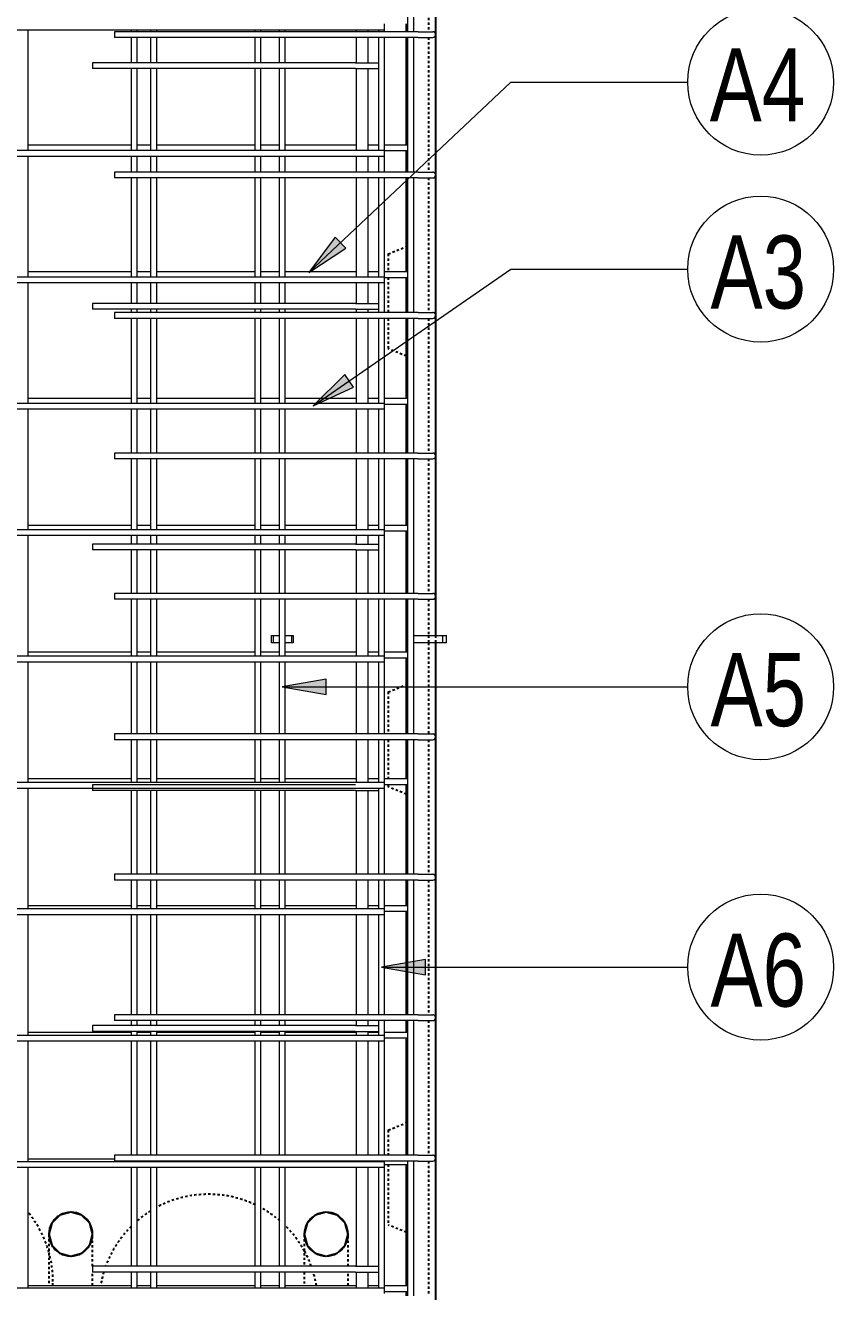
# Model space of a CAD drawing. Header units: millimetres. Extents: x -1228 to 17985, y -2296 to 18684.
# Drawn here: x 2027 to 3134, y -324 to 1411 of the extents above; entities that cross this region are included whole.
import ezdxf

# ---------------------------------------------------------------- set-up
doc = ezdxf.new("R2010")
doc.units = ezdxf.units.MM
doc.linetypes.add('Dash', pattern=[6.36, 3.18, -3.18])
for name, color, linetype, lineweight in [('A-GENM', 13, 'Continuous', 18), ('A-WALL', 113, 'Continuous', 25), ('A-WALL-HDLN', 110, 'Dash', 25), ('S-RBAR', 171, 'Continuous', 18), ('S-RBAR-IDEN', 171, 'Continuous', 9)]:
    doc.layers.add(name, color=color, linetype=linetype, lineweight=lineweight)
doc.styles.add('Nirmala UI Semilight', font='NirmalaS.ttf', dxfattribs={"width": 0.8, "height": 100})

# ---------------------------------------------------------------- blocks, each defined once
blk = doc.blocks.new('RR spread anchor face based - RR-SA-2_5-150-V1-Elevation Front Copy 1')
at = {"layer": 'A-GENM'}
for p, q in [((2363.8, 3050), (2366.3, 3050)), ((2363.8, 3040), (2363.8, 3050)), ((2366.3, 3040), (2363.8, 3040)), ((2366.3, 3050), (2374.7, 3050)), ((2366.3, 3050), (2366.3, 3040)), ((2374.7, 3040), (2366.3, 3040)), ((2382.7, 3050), (2391.3, 3050)), ((2391.3, 3040), (2382.7, 3040)), ((2391.3, 3050), (2393.8, 3050)), ((2391.3, 3050), (2391.3, 3040)), ((2393.8, 3040), (2391.3, 3040)), ((2393.8, 3050), (2393.8, 3040))]:
    blk.add_line(p, q, dxfattribs=at)
blk = doc.blocks.new('RR spread anchor face based - RR-SA-3_0-200-1726827-Elevation Front Copy 1')
at = {"layer": 'A-GENM'}
for p, q in [((2548.8, 3050), (2550.8, 3050)), ((2550.8, 3040), (2548.8, 3040)), ((2558.8, 3050), (2598.8, 3050)), ((2598.8, 3040), (2558.8, 3040)), ((2598.8, 3050), (2603.8, 3050)), ((2598.8, 3040), (2598.8, 3050)), ((2603.8, 3040), (2598.8, 3040)), ((2603.8, 3040), (2603.8, 3050))]:
    blk.add_line(p, q, dxfattribs=at)
blk = doc.blocks.new('M_Rebar Tag_rfa Dimension - ARROW-793927-Elevation Front Copy 1')
at = {"layer": 'S-RBAR-IDEN'}
blk.add_circle((342.6, -931.6), 100, dxfattribs=at)

msp = doc.modelspace()

# ---------------------------------------------------------------- hatches: boundary and pattern name
at = {"layer": 'S-RBAR-IDEN'}
for points in [[(2414.9, 1071.8), (2465.8, 1105.2), (2451.3, 1120.6)], [(2421, 889.5), (2476.4, 914.9), (2464.3, 932.3)], [(2378.7, 504.7), (2438.7, 494.1), (2438.7, 515.2)], [(2514.8, 120.7), (2574.8, 110.1), (2574.8, 131.2)]]:
    msp.add_hatch(color=256, dxfattribs=at).paths.add_polyline_path(points)

# ---------------------------------------------------------------- linework, layer by layer
at = {"layer": 'A-WALL'}
for p, q in [((2588.8, 1590), (2588.8, 574.9)), ((2548.8, 1401.8), (2548.8, 1412.5)), ((2548.8, 1246.9), (2548.8, 1393.8)), ((2548.8, 1209.5), (2548.8, 1238.9)), ((2548.8, 1073.3), (2548.8, 1201.5)), ((2548.8, 1017.2), (2548.8, 1065.3)), ((2548.8, 899.7), (2548.8, 1009.2)), ((2548.8, 824.8), (2548.8, 891.7)), ((2548.8, 726.1), (2548.8, 816.8)), ((2548.8, 632.5), (2548.8, 718.1)), ((2548.8, 552.5), (2548.8, 624.5)), ((2588.8, 564.9), (2588.8, -875.1)), ((2548.8, 440.1), (2548.8, 544.5)), ((2548.8, 378.9), (2548.8, 432.1)), ((2548.8, 247.8), (2548.8, 370.9)), ((2548.8, 205.3), (2548.8, 239.8)), ((2548.8, 55.4), (2548.8, 197.3)), ((2548.8, 31.7), (2548.8, 47.4)), ((2548.8, -136.9), (2548.8, 23.7)), ((2548.8, -315.4), (2548.8, -149.8)), ((2548.8, -329.3), (2548.8, -323.4))]:
    msp.add_line(p, q, dxfattribs=at)
at = {"layer": 'A-WALL', "flags": 128}
for points in [[(2088.8, -215), (2073.8, -219), (2062.8, -230.1), (2058.8, -245)], [(2118.8, -245), (2114.8, -230), (2103.7, -219), (2088.8, -215)], [(2438.8, -215), (2423.8, -219), (2412.8, -230.1), (2408.8, -245)], [(2468.8, -245), (2464.8, -230), (2453.7, -219), (2438.8, -215)], [(2058.8, -245), (2062.8, -260), (2073.9, -271), (2088.8, -275)], [(2088.8, -275), (2103.8, -271), (2114.8, -259.9), (2118.8, -245)], [(2118.8, -250.1), (2118.8, -245.1), (2118.8, -245)], [(2408.8, -245), (2412.8, -260), (2423.9, -271), (2438.8, -275)], [(2438.8, -275), (2453.8, -271), (2464.8, -259.9), (2468.8, -245)], [(2468.8, -250.1), (2468.8, -245.1), (2468.8, -245)]]:
    msp.add_lwpolyline(points, dxfattribs=at)
at = {"layer": 'A-WALL'}
for centre, start, end in [((2088.8, -245), 120.8303, 149.6053), ((2088.8, -245), 90.7225, 119.4223), ((2088.8, -245), 61.0187, 89.2664), ((2088.8, -245), 30.8311, 59.6045), ((2438.8, -245), 120.8303, 149.6053), ((2438.8, -245), 90.7225, 119.4223), ((2438.8, -245), 61.0187, 89.2664), ((2438.8, -245), 30.8311, 59.6045), ((2088.8, -245), 150.6728, 179.6194), ((2088.8, -245), 0.3778, 29.7706), ((2438.8, -245), 150.6728, 179.6194), ((2438.8, -245), 0.3778, 29.7706), ((2088.8, -245), 180.4246, 209.7233), ((2088.8, -245), 330.719, 359.5722), ((2438.8, -245), 180.4246, 209.7233), ((2438.8, -245), 330.719, 359.5722), ((2088.8, -245), 210.813, 239.6231), ((2088.8, -245), 241.0171, 269.268), ((2088.8, -245), 270.7209, 299.4239), ((2088.8, -245), 300.812, 329.6241), ((2438.8, -245), 210.813, 239.6231), ((2438.8, -245), 241.0171, 269.268), ((2438.8, -245), 270.7209, 299.4239), ((2438.8, -245), 300.812, 329.6241)]:
    msp.add_arc(centre, 30, start, end, dxfattribs=at)
at = {"layer": 'A-WALL-HDLN'}
for p, q in [((2578.8, 1586.2), (2578.8, 1401.8)), ((2578.8, 1393.8), (2578.8, 1209.5)), ((2578.8, 1201.5), (2578.8, 1017.2)), ((2523.8, 1097.5), (2548.8, 1107.5)), ((2523.8, 1097.5), (2523.8, 1073.3)), ((2523.8, 1065.3), (2523.8, 1017.2)), ((2523.8, 1009.2), (2523.8, 967.5)), ((2578.8, 1009.2), (2578.8, 824.8)), ((2548.8, 957.5), (2523.8, 967.5)), ((2578.8, 816.8), (2578.8, 632.5)), ((2578.8, 624.5), (2578.8, 574.9)), ((2578.8, 574.9), (2578.8, 564.9)), ((2588.8, 574.9), (2588.8, 564.9)), ((2578.8, 564.9), (2578.8, 440.1)), ((2523.8, 497.5), (2548.8, 507.5)), ((2523.8, 497.5), (2523.8, 440.1)), ((2523.8, 432.1), (2523.8, 378.9)), ((2578.8, 432.1), (2578.8, 247.8)), ((2523.8, 370.9), (2523.8, 367.5)), ((2548.8, 357.5), (2523.8, 367.5)), ((2578.8, 239.8), (2578.8, 55.4)), ((2578.8, 47.4), (2578.8, -136.9)), ((2523.8, -102.5), (2548.8, -92.5)), ((2523.8, -102.5), (2523.8, -136.9)), ((2523.8, -149.8), (2523.8, -232.5)), ((2578.8, -144.9), (2578.8, -329.3)), ((2548.8, -242.5), (2523.8, -232.5))]:
    msp.add_line(p, q, dxfattribs=at)
at = {"layer": 'A-WALL-HDLN', "flags": 128}
for points in [[(2058.8, -245.4), (2058.8, -249.1), (2058.8, -261), (2058.8, -279.7), (2058.8, -303.4), (2058.8, -315.4)], [(2118.8, -288.9), (2118.8, -283.7), (2118.8, -264), (2118.8, -250.7), (2118.8, -250.1)], [(2408.8, -245.4), (2408.8, -249.1), (2408.8, -261), (2408.8, -279.7), (2408.8, -288.9)], [(2468.8, -288.9), (2468.8, -283.7), (2468.8, -264), (2468.8, -250.7), (2468.8, -250.1)], [(2118.8, -315.4), (2118.8, -308.1), (2118.8, -296.9)], [(2408.8, -296.9), (2408.8, -303.4), (2408.8, -315.4)], [(2468.8, -315.4), (2468.8, -308.1), (2468.8, -296.9)]]:
    msp.add_lwpolyline(points, dxfattribs=at)
at = {"layer": 'A-WALL-HDLN'}
for centre, start, end in [((2277.6, -340.4), 64.683, 118.3753), ((1914.4, -309.9), 15.5229, 38.7287), ((2277.6, -340.4), 121.9707, 130.9838), ((2277.6, -340.4), 49.3587, 61.366), ((2277.6, -340.4), 135, 159.7796), ((2277.6, -340.4), 28.7701, 45.4959), ((1914.4, -309.9), 0, 15.4626), ((2277.6, -340.4), 20.2204, 28.7098), ((1914.4, -309.9), 357.8741, 0), ((2277.6, -340.4), 163.0966, 170.3755), ((2277.6, -340.4), 9.6245, 16.9034)]:
    msp.add_arc(centre, 150, start, end, dxfattribs=at)
at = {"layer": 'S-RBAR'}
for p, q in [((2550.8, 1401.8), (2550.8, 1586.2)), ((2558.8, 1401.8), (2558.8, 1586.2)), ((2518.8, 1404.5), (2518.8, 1412.5)), ((1547.9, 1404.5), (2518.8, 1404.5)), ((2030.4, 1239.4), (2030.4, 1404.5)), ((2564.8, 1401.8), (2148.8, 1401.8)), ((2148.8, 1401.8), (2148.8, 1393.8)), ((2564.8, 1393.8), (2148.8, 1393.8)), ((2171.9, 1401.8), (2171.9, 1404.5)), ((2171.9, 1359.3), (2171.9, 1393.8)), ((2179.9, 1401.8), (2179.9, 1404.5)), ((2179.9, 1359.3), (2179.9, 1393.8)), ((2198.6, 1401.8), (2198.6, 1404.5)), ((2198.6, 1359.3), (2198.6, 1393.8)), ((2206.6, 1401.8), (2206.6, 1404.5)), ((2206.6, 1359.3), (2206.6, 1393.8)), ((2341.4, 1401.8), (2341.4, 1404.5)), ((2341.4, 1359.3), (2341.4, 1393.8)), ((2349.4, 1401.8), (2349.4, 1404.5)), ((2349.4, 1359.3), (2349.4, 1393.8)), ((2374.7, 1401.8), (2374.7, 1404.5)), ((2374.7, 1359.3), (2374.7, 1393.8)), ((2382.7, 1401.8), (2382.7, 1404.5)), ((2382.7, 1359.3), (2382.7, 1393.8)), ((2480.5, 1401.8), (2480.5, 1404.5)), ((2480.5, 1359.3), (2480.5, 1393.8)), ((2496.5, 1401.8), (2496.5, 1404.5)), ((2496.5, 1359.3), (2496.5, 1393.8)), ((2510.8, 1401.8), (2510.8, 1404.5)), ((2510.8, 1239.4), (2510.8, 1393.8)), ((2518.8, 1401.8), (2518.8, 1404.5)), ((2518.8, 1239.4), (2518.8, 1393.8)), ((2550.8, 1209.5), (2550.8, 1393.8)), ((2558.8, 1209.5), (2558.8, 1393.8)), ((2564.8, 1401.8), (2584.8, 1401.8)), ((2564.8, 1393.8), (2584.8, 1393.8)), ((2478.8, 1359.3), (2118.8, 1359.3)), ((2118.8, 1359.3), (2118.8, 1351.3)), ((2478.8, 1359.3), (2511.5, 1359.3)), ((2478.8, 1351.3), (2118.8, 1351.3)), ((2171.9, 1239.4), (2171.9, 1351.3)), ((2179.9, 1239.4), (2179.9, 1351.3)), ((2198.6, 1239.4), (2198.6, 1351.3)), ((2206.6, 1239.4), (2206.6, 1351.3)), ((2341.4, 1239.4), (2341.4, 1351.3)), ((2349.4, 1239.4), (2349.4, 1351.3)), ((2374.7, 1239.4), (2374.7, 1351.3)), ((2382.7, 1239.4), (2382.7, 1351.3)), ((2478.8, 1351.3), (2511.5, 1351.3)), ((2480.5, 1239.4), (2480.5, 1351.3)), ((2496.5, 1239.4), (2496.5, 1351.3)), ((1540.8, 1239.4), (2518.8, 1239.4)), ((1547, 1231.4), (2518.8, 1231.4)), ((2030.4, 1246.9), (2171.9, 1246.9)), ((2030.4, 1066.3), (2030.4, 1231.4)), ((2171.9, 1209.5), (2171.9, 1231.4)), ((2179.9, 1246.9), (2198.6, 1246.9)), ((2179.9, 1209.5), (2179.9, 1231.4)), ((2198.6, 1209.5), (2198.6, 1231.4)), ((2206.6, 1246.9), (2341.4, 1246.9)), ((2206.6, 1209.5), (2206.6, 1231.4)), ((2341.4, 1209.5), (2341.4, 1231.4)), ((2349.4, 1246.9), (2374.7, 1246.9)), ((2349.4, 1209.5), (2349.4, 1231.4)), ((2374.7, 1209.5), (2374.7, 1231.4)), ((2382.7, 1246.9), (2480.5, 1246.9)), ((2382.7, 1209.5), (2382.7, 1231.4)), ((2480.5, 1209.5), (2480.5, 1231.4)), ((2496.5, 1246.9), (2510.8, 1246.9)), ((2496.5, 1209.5), (2496.5, 1231.4)), ((2510.8, 1209.5), (2510.8, 1231.4)), ((2518.8, 1246.9), (2550.8, 1246.9)), ((2518.8, 1231.4), (2518.8, 1239.4)), ((2518.8, 1238.9), (2550.8, 1238.9)), ((2518.8, 1209.5), (2518.8, 1231.4)), ((2564.8, 1209.5), (2148.8, 1209.5)), ((2148.8, 1209.5), (2148.8, 1201.5)), ((2564.8, 1201.5), (2148.8, 1201.5)), ((2171.9, 1066.3), (2171.9, 1201.5)), ((2179.9, 1066.3), (2179.9, 1201.5)), ((2198.6, 1066.3), (2198.6, 1201.5)), ((2206.6, 1066.3), (2206.6, 1201.5)), ((2341.4, 1066.3), (2341.4, 1201.5)), ((2349.4, 1066.3), (2349.4, 1201.5)), ((2374.7, 1066.3), (2374.7, 1201.5)), ((2382.7, 1066.3), (2382.7, 1201.5)), ((2480.5, 1066.3), (2480.5, 1201.5)), ((2496.5, 1066.3), (2496.5, 1201.5)), ((2510.8, 1066.3), (2510.8, 1201.5)), ((2518.8, 1066.3), (2518.8, 1201.5)), ((2550.8, 1017.2), (2550.8, 1201.5)), ((2558.8, 1017.2), (2558.8, 1201.5)), ((2564.8, 1209.5), (2584.8, 1209.5)), ((2564.8, 1201.5), (2584.8, 1201.5)), ((1540.8, 1066.3), (2518.8, 1066.3)), ((1540.8, 1058.3), (2518.8, 1058.3)), ((2030.4, 1073.3), (2171.9, 1073.3)), ((2030.4, 893.2), (2030.4, 1058.3)), ((2171.9, 1029.7), (2171.9, 1058.3)), ((2179.9, 1073.3), (2198.6, 1073.3)), ((2179.9, 1029.7), (2179.9, 1058.3)), ((2198.6, 1029.7), (2198.6, 1058.3)), ((2206.6, 1073.3), (2341.4, 1073.3)), ((2206.6, 1029.7), (2206.6, 1058.3)), ((2341.4, 1029.7), (2341.4, 1058.3)), ((2349.4, 1073.3), (2374.7, 1073.3)), ((2349.4, 1029.7), (2349.4, 1058.3)), ((2374.7, 1029.7), (2374.7, 1058.3)), ((2382.7, 1073.3), (2480.5, 1073.3)), ((2382.7, 1029.7), (2382.7, 1058.3)), ((2480.5, 1029.7), (2480.5, 1058.3)), ((2496.5, 1073.3), (2510.8, 1073.3)), ((2496.5, 1029.7), (2496.5, 1058.3)), ((2510.8, 1017.2), (2510.8, 1058.3)), ((2518.8, 1073.3), (2550.8, 1073.3)), ((2518.8, 1058.3), (2518.8, 1066.3)), ((2518.8, 1065.3), (2550.8, 1065.3)), ((2518.8, 1017.2), (2518.8, 1058.3)), ((2478.8, 1029.7), (2118.8, 1029.7)), ((2118.8, 1029.7), (2118.8, 1021.7)), ((2478.8, 1029.7), (2511.5, 1029.7)), ((2478.8, 1021.7), (2118.8, 1021.7)), ((2564.8, 1017.2), (2148.8, 1017.2)), ((2148.8, 1017.2), (2148.8, 1009.2)), ((2564.8, 1009.2), (2148.8, 1009.2)), ((2171.9, 1017.2), (2171.9, 1021.7)), ((2171.9, 893.2), (2171.9, 1009.2)), ((2179.9, 1017.2), (2179.9, 1021.7)), ((2179.9, 893.2), (2179.9, 1009.2)), ((2198.6, 1017.2), (2198.6, 1021.7)), ((2198.6, 893.2), (2198.6, 1009.2)), ((2206.6, 1017.2), (2206.6, 1021.7)), ((2206.6, 893.2), (2206.6, 1009.2)), ((2341.4, 1017.2), (2341.4, 1021.7)), ((2341.4, 893.2), (2341.4, 1009.2)), ((2349.4, 1017.2), (2349.4, 1021.7)), ((2349.4, 893.2), (2349.4, 1009.2)), ((2374.7, 1017.2), (2374.7, 1021.7)), ((2374.7, 893.2), (2374.7, 1009.2)), ((2382.7, 1017.2), (2382.7, 1021.7)), ((2382.7, 893.2), (2382.7, 1009.2)), ((2478.8, 1021.7), (2511.5, 1021.7)), ((2480.5, 1017.2), (2480.5, 1021.7)), ((2480.5, 893.2), (2480.5, 1009.2)), ((2496.5, 1017.2), (2496.5, 1021.7)), ((2496.5, 893.2), (2496.5, 1009.2)), ((2510.8, 893.2), (2510.8, 1009.2)), ((2518.8, 893.2), (2518.8, 1009.2)), ((2550.8, 824.8), (2550.8, 1009.2)), ((2558.8, 824.8), (2558.8, 1009.2)), ((2564.8, 1017.2), (2584.8, 1017.2)), ((2564.8, 1009.2), (2584.8, 1009.2)), ((1540.8, 893.2), (2518.8, 893.2)), ((1540.8, 885.2), (2518.8, 885.2)), ((2030.4, 899.7), (2171.9, 899.7)), ((2030.4, 720.1), (2030.4, 885.2)), ((2171.9, 824.8), (2171.9, 885.2)), ((2179.9, 899.7), (2198.6, 899.7)), ((2179.9, 824.8), (2179.9, 885.2)), ((2198.6, 824.8), (2198.6, 885.2)), ((2206.6, 899.7), (2341.4, 899.7)), ((2206.6, 824.8), (2206.6, 885.2)), ((2341.4, 824.8), (2341.4, 885.2)), ((2349.4, 899.7), (2374.7, 899.7)), ((2349.4, 824.8), (2349.4, 885.2)), ((2374.7, 824.8), (2374.7, 885.2)), ((2382.7, 899.7), (2480.5, 899.7)), ((2382.7, 824.8), (2382.7, 885.2)), ((2480.5, 824.8), (2480.5, 885.2)), ((2496.5, 899.7), (2510.8, 899.7)), ((2496.5, 824.8), (2496.5, 885.2)), ((2510.8, 824.8), (2510.8, 885.2)), ((2518.8, 899.7), (2550.8, 899.7)), ((2518.8, 885.2), (2518.8, 893.2)), ((2518.8, 891.7), (2550.8, 891.7)), ((2518.8, 824.8), (2518.8, 885.2)), ((2564.8, 824.8), (2148.8, 824.8)), ((2148.8, 824.8), (2148.8, 816.8)), ((2564.8, 816.8), (2148.8, 816.8)), ((2171.9, 720.1), (2171.9, 816.8)), ((2179.9, 720.1), (2179.9, 816.8)), ((2198.6, 720.1), (2198.6, 816.8)), ((2206.6, 720.1), (2206.6, 816.8)), ((2341.4, 720.1), (2341.4, 816.8)), ((2349.4, 720.1), (2349.4, 816.8)), ((2374.7, 720.1), (2374.7, 816.8)), ((2382.7, 720.1), (2382.7, 816.8)), ((2480.5, 720.1), (2480.5, 816.8)), ((2496.5, 720.1), (2496.5, 816.8)), ((2510.8, 720.1), (2510.8, 816.8)), ((2518.8, 720.1), (2518.8, 816.8)), ((2550.8, 632.5), (2550.8, 816.8)), ((2558.8, 632.5), (2558.8, 816.8)), ((2564.8, 824.8), (2584.8, 824.8)), ((2564.8, 816.8), (2584.8, 816.8)), ((1540.8, 720.1), (2518.8, 720.1)), ((1540.8, 712.1), (2518.8, 712.1)), ((2030.4, 726.1), (2171.9, 726.1)), ((2030.4, 547), (2030.4, 712.1)), ((2171.9, 700), (2171.9, 712.1)), ((2179.9, 726.1), (2198.6, 726.1)), ((2179.9, 700), (2179.9, 712.1)), ((2198.6, 700), (2198.6, 712.1)), ((2206.6, 726.1), (2341.4, 726.1)), ((2206.6, 700), (2206.6, 712.1)), ((2341.4, 700), (2341.4, 712.1)), ((2349.4, 726.1), (2374.7, 726.1)), ((2349.4, 700), (2349.4, 712.1)), ((2374.7, 700), (2374.7, 712.1)), ((2382.7, 726.1), (2480.5, 726.1)), ((2382.7, 700), (2382.7, 712.1)), ((2480.5, 700), (2480.5, 712.1)), ((2496.5, 726.1), (2510.8, 726.1)), ((2496.5, 700), (2496.5, 712.1)), ((2510.8, 632.5), (2510.8, 712.1)), ((2518.8, 726.1), (2550.8, 726.1)), ((2518.8, 712.1), (2518.8, 720.1)), ((2518.8, 718.1), (2550.8, 718.1)), ((2518.8, 632.5), (2518.8, 712.1)), ((2478.8, 700), (2118.8, 700)), ((2118.8, 700), (2118.8, 692)), ((2478.8, 700), (2511.5, 700)), ((2478.8, 692), (2118.8, 692)), ((2171.9, 632.5), (2171.9, 692)), ((2179.9, 632.5), (2179.9, 692)), ((2198.6, 632.5), (2198.6, 692)), ((2206.6, 632.5), (2206.6, 692)), ((2341.4, 632.5), (2341.4, 692)), ((2349.4, 632.5), (2349.4, 692)), ((2374.7, 632.5), (2374.7, 692)), ((2382.7, 632.5), (2382.7, 692)), ((2478.8, 692), (2511.5, 692)), ((2480.5, 632.5), (2480.5, 691.7)), ((2496.5, 632.5), (2496.5, 691.7)), ((2564.8, 632.5), (2148.8, 632.5)), ((2148.8, 632.5), (2148.8, 624.5)), ((2564.8, 624.5), (2148.8, 624.5)), ((2171.9, 547), (2171.9, 624.5)), ((2179.9, 547), (2179.9, 624.5)), ((2198.6, 547), (2198.6, 624.5)), ((2206.6, 547), (2206.6, 624.5)), ((2341.4, 547), (2341.4, 624.5)), ((2349.4, 547), (2349.4, 624.5)), ((2374.7, 547), (2374.7, 624.5)), ((2382.7, 547), (2382.7, 624.5)), ((2480.5, 547), (2480.5, 624.5)), ((2496.5, 547), (2496.5, 624.5)), ((2510.8, 547), (2510.8, 624.5)), ((2518.8, 547), (2518.8, 624.5)), ((2550.8, 440.1), (2550.8, 624.5)), ((2558.8, 440.1), (2558.8, 624.5)), ((2564.8, 632.5), (2584.8, 632.5)), ((2564.8, 624.5), (2584.8, 624.5)), ((1540.8, 547), (2518.8, 547)), ((1540.8, 539), (2518.8, 539)), ((2030.4, 552.5), (2171.9, 552.5)), ((2030.4, 373.9), (2030.4, 539)), ((2171.9, 440.1), (2171.9, 539)), ((2179.9, 552.5), (2198.6, 552.5)), ((2179.9, 440.1), (2179.9, 539)), ((2198.6, 440.1), (2198.6, 539)), ((2206.6, 552.5), (2341.4, 552.5)), ((2206.6, 440.1), (2206.6, 539)), ((2341.4, 440.1), (2341.4, 539)), ((2349.4, 552.5), (2374.7, 552.5)), ((2349.4, 440.1), (2349.4, 539)), ((2374.7, 440.1), (2374.7, 539)), ((2382.7, 552.5), (2480.5, 552.5)), ((2382.7, 440.1), (2382.7, 539)), ((2480.5, 440.1), (2480.5, 539)), ((2496.5, 552.5), (2510.8, 552.5)), ((2496.5, 440.1), (2496.5, 539)), ((2510.8, 440.1), (2510.8, 539)), ((2518.8, 552.5), (2550.8, 552.5)), ((2518.8, 539), (2518.8, 547)), ((2518.8, 544.5), (2550.8, 544.5)), ((2518.8, 440.1), (2518.8, 539)), ((2564.8, 440.1), (2148.8, 440.1)), ((2148.8, 440.1), (2148.8, 432.1)), ((2564.8, 440.1), (2584.8, 440.1)), ((2564.8, 432.1), (2148.8, 432.1)), ((2171.9, 373.9), (2171.9, 432.1)), ((2179.9, 373.9), (2179.9, 432.1)), ((2198.6, 373.9), (2198.6, 432.1)), ((2206.6, 373.9), (2206.6, 432.1)), ((2341.4, 373.9), (2341.4, 432.1)), ((2349.4, 373.9), (2349.4, 432.1)), ((2374.7, 373.9), (2374.7, 432.1)), ((2382.7, 373.9), (2382.7, 432.1)), ((2480.5, 373.9), (2480.5, 432.1)), ((2496.5, 373.9), (2496.5, 432.1)), ((2510.8, 373.9), (2510.8, 432.1)), ((2518.8, 373.9), (2518.8, 432.1)), ((2550.8, 247.8), (2550.8, 432.1)), ((2558.8, 247.8), (2558.8, 432.1)), ((2564.8, 432.1), (2584.8, 432.1)), ((1540.8, 373.9), (2518.8, 373.9)), ((1540.8, 365.9), (2518.8, 365.9)), ((2030.4, 378.9), (2171.9, 378.9)), ((2030.4, 200.8), (2030.4, 365.9)), ((2478.8, 370.4), (2118.8, 370.4)), ((2118.8, 370.4), (2118.8, 362.4)), ((2179.9, 378.9), (2198.6, 378.9)), ((2206.6, 378.9), (2341.4, 378.9)), ((2349.4, 378.9), (2374.7, 378.9)), ((2382.7, 378.9), (2480.5, 378.9)), ((2496.5, 378.9), (2510.8, 378.9)), ((2510.8, 247.8), (2510.8, 365.9)), ((2518.8, 378.9), (2550.8, 378.9)), ((2518.8, 365.9), (2518.8, 373.9)), ((2518.8, 370.9), (2550.8, 370.9)), ((2518.8, 247.8), (2518.8, 365.9)), ((2478.8, 362.4), (2118.8, 362.4)), ((2171.9, 247.8), (2171.9, 362.4)), ((2179.9, 247.8), (2179.9, 362.4)), ((2198.6, 247.8), (2198.6, 362.4)), ((2206.6, 247.8), (2206.6, 362.4)), ((2341.4, 247.8), (2341.4, 362.4)), ((2349.4, 247.8), (2349.4, 362.4)), ((2374.7, 247.8), (2374.7, 362.4)), ((2382.7, 247.8), (2382.7, 362.4)), ((2478.8, 362.4), (2511.5, 362.4)), ((2480.5, 247.8), (2480.5, 362.4)), ((2496.5, 247.8), (2496.5, 362.4)), ((2564.8, 247.8), (2148.8, 247.8)), ((2148.8, 247.8), (2148.8, 239.8)), ((2564.8, 247.8), (2584.8, 247.8)), ((2564.8, 239.8), (2148.8, 239.8)), ((2171.9, 200.8), (2171.9, 239.8)), ((2179.9, 200.8), (2179.9, 239.8)), ((2198.6, 200.8), (2198.6, 239.8)), ((2206.6, 200.8), (2206.6, 239.8)), ((2341.4, 200.8), (2341.4, 239.8)), ((2349.4, 200.8), (2349.4, 239.8)), ((2374.7, 200.8), (2374.7, 239.8)), ((2382.7, 200.8), (2382.7, 239.8)), ((2480.5, 200.8), (2480.5, 239.8)), ((2496.5, 200.8), (2496.5, 239.8)), ((2510.8, 200.8), (2510.8, 239.8)), ((2518.8, 200.8), (2518.8, 239.8)), ((2550.8, 55.4), (2550.8, 239.8)), ((2558.8, 55.4), (2558.8, 239.8)), ((2564.8, 239.8), (2584.8, 239.8)), ((1540.8, 200.8), (2518.8, 200.8)), ((1540.8, 192.8), (2518.8, 192.8)), ((2030.4, 205.3), (2171.9, 205.3)), ((2030.4, 27.7), (2030.4, 192.8)), ((2171.9, 55.4), (2171.9, 192.8)), ((2179.9, 205.3), (2198.6, 205.3)), ((2179.9, 55.4), (2179.9, 192.8)), ((2198.6, 55.4), (2198.6, 192.8)), ((2206.6, 205.3), (2341.4, 205.3)), ((2206.6, 55.4), (2206.6, 192.8)), ((2341.4, 55.4), (2341.4, 192.8)), ((2349.4, 205.3), (2374.7, 205.3)), ((2349.4, 55.4), (2349.4, 192.8)), ((2374.7, 55.4), (2374.7, 192.8)), ((2382.7, 205.3), (2480.5, 205.3)), ((2382.7, 55.4), (2382.7, 192.8)), ((2480.5, 55.4), (2480.5, 192.8)), ((2496.5, 205.3), (2510.8, 205.3)), ((2496.5, 55.4), (2496.5, 192.8)), ((2510.8, 55.4), (2510.8, 192.8)), ((2518.8, 205.3), (2550.8, 205.3)), ((2518.8, 192.8), (2518.8, 200.8)), ((2518.8, 197.3), (2550.8, 197.3)), ((2518.8, 55.4), (2518.8, 192.8)), ((2564.8, 55.4), (2148.8, 55.4)), ((2148.8, 55.4), (2148.8, 47.4)), ((2564.8, 55.4), (2584.8, 55.4)), ((2478.8, 40.7), (2118.8, 40.7)), ((2118.8, 40.7), (2118.8, 32.7)), ((2564.8, 47.4), (2148.8, 47.4)), ((2171.9, 40.7), (2171.9, 47.4)), ((2179.9, 40.7), (2179.9, 47.4)), ((2198.6, 40.7), (2198.6, 47.4)), ((2206.6, 40.7), (2206.6, 47.4)), ((2341.4, 40.7), (2341.4, 47.4)), ((2349.4, 40.7), (2349.4, 47.4)), ((2374.7, 40.7), (2374.7, 47.4)), ((2382.7, 40.7), (2382.7, 47.4)), ((2478.8, 40.7), (2511.5, 40.7)), ((2480.5, 40.7), (2480.5, 47.4)), ((2496.5, 40.7), (2496.5, 47.4)), ((2510.8, 27.7), (2510.8, 47.4)), ((2518.8, 27.7), (2518.8, 47.4)), ((2550.8, -136.9), (2550.8, 47.4)), ((2558.8, -136.9), (2558.8, 47.4)), ((2564.8, 47.4), (2584.8, 47.4)), ((1535, 19.7), (2518.8, 19.7)), ((1536, 27.7), (2518.8, 27.7)), ((2030.4, 31.7), (2171.9, 31.7)), ((2030.4, -145.4), (2030.4, 19.7)), ((2478.8, 32.7), (2118.8, 32.7)), ((2171.9, 27.7), (2171.9, 32.7)), ((2171.9, -136.9), (2171.9, 19.7)), ((2179.9, 27.7), (2179.9, 32.7)), ((2179.9, 31.7), (2198.6, 31.7)), ((2179.9, -136.9), (2179.9, 19.7)), ((2198.6, 27.7), (2198.6, 32.7)), ((2198.6, -136.9), (2198.6, 19.7)), ((2206.6, 27.7), (2206.6, 32.7)), ((2206.6, 31.7), (2341.4, 31.7)), ((2206.6, -136.9), (2206.6, 19.7)), ((2341.4, 27.7), (2341.4, 32.7)), ((2341.4, -136.9), (2341.4, 19.7)), ((2349.4, 27.7), (2349.4, 32.7)), ((2349.4, 31.7), (2374.7, 31.7)), ((2349.4, -136.9), (2349.4, 19.7)), ((2374.7, 27.7), (2374.7, 32.7)), ((2374.7, -136.9), (2374.7, 19.7)), ((2382.7, 27.7), (2382.7, 32.7)), ((2382.7, 31.7), (2480.5, 31.7)), ((2382.7, -136.9), (2382.7, 19.7)), ((2478.8, 32.7), (2511.5, 32.7)), ((2480.5, 27.7), (2480.5, 32.7)), ((2480.5, -136.9), (2480.5, 19.7)), ((2496.5, 27.7), (2496.5, 32.7)), ((2496.5, 31.7), (2510.8, 31.7)), ((2496.5, -136.9), (2496.5, 19.7)), ((2510.8, -136.9), (2510.8, 19.7)), ((2518.8, 31.7), (2550.8, 31.7)), ((2518.8, 19.7), (2518.8, 27.7)), ((2518.8, 23.7), (2550.8, 23.7)), ((2518.8, -136.9), (2518.8, 19.7)), ((2564.8, -136.9), (2148.8, -136.9)), ((2148.8, -136.9), (2148.8, -144.9)), ((2564.8, -136.9), (2584.8, -136.9)), ((1513.7, -153.4), (2518.8, -153.4)), ((1514.7, -145.4), (2518.8, -145.4)), ((2030.4, -141.8), (2148.8, -141.8)), ((2030.4, -318.5), (2030.4, -153.4)), ((2564.8, -144.9), (2148.8, -144.9)), ((2171.9, -288.9), (2171.9, -153.4)), ((2179.9, -288.9), (2179.9, -153.4)), ((2198.6, -288.9), (2198.6, -153.4)), ((2206.6, -288.9), (2206.6, -153.4)), ((2341.4, -288.9), (2341.4, -153.4)), ((2349.4, -288.9), (2349.4, -153.4)), ((2374.7, -288.9), (2374.7, -153.4)), ((2382.7, -288.9), (2382.7, -153.4)), ((2480.5, -288.9), (2480.5, -153.4)), ((2496.5, -288.9), (2496.5, -153.4)), ((2510.8, -318.5), (2510.8, -153.4)), ((2518.8, -153.4), (2518.8, -145.4)), ((2518.8, -149.8), (2550.8, -149.8)), ((2518.8, -318.5), (2518.8, -153.4)), ((2550.8, -329.3), (2550.8, -144.9)), ((2558.8, -329.3), (2558.8, -144.9)), ((2564.8, -144.9), (2584.8, -144.9)), ((2478.8, -288.9), (2118.8, -288.9)), ((2118.8, -288.9), (2118.8, -296.9)), ((2478.8, -288.9), (2511.5, -288.9)), ((2478.8, -296.9), (2118.8, -296.9)), ((2171.9, -318.5), (2171.9, -296.9)), ((2179.9, -318.5), (2179.9, -296.9)), ((2198.6, -318.5), (2198.6, -296.9)), ((2206.6, -318.5), (2206.6, -296.9)), ((2341.4, -318.5), (2341.4, -296.9)), ((2349.4, -318.5), (2349.4, -296.9)), ((2374.7, -318.5), (2374.7, -296.9)), ((2382.7, -318.5), (2382.7, -296.9)), ((2478.8, -296.9), (2511.5, -296.9)), ((2480.5, -318.5), (2480.5, -296.9)), ((2496.5, -318.5), (2496.5, -296.9)), ((1548.4, -318.5), (2518.8, -318.5)), ((2030.4, -315.4), (2171.9, -315.4)), ((2179.9, -315.4), (2198.6, -315.4)), ((2206.6, -315.4), (2341.4, -315.4)), ((2349.4, -315.4), (2374.7, -315.4)), ((2382.7, -315.4), (2480.5, -315.4)), ((2496.5, -315.4), (2510.8, -315.4)), ((2518.8, -315.4), (2550.8, -315.4)), ((2518.8, -326.5), (2518.8, -318.5)), ((2518.8, -323.4), (2550.8, -323.4))]:
    msp.add_line(p, q, dxfattribs=at)
for centre, start, end in [((2584.8, 1397.8), 75, 90), ((2584.8, 1397.8), 270, 90), ((2584.8, 1397.8), 15, 60), ((2584.8, 1397.8), 300, 345), ((2584.8, 1205.5), 75, 90), ((2584.8, 1205.5), 270, 90), ((2584.8, 1205.5), 15, 60), ((2584.8, 1205.5), 300, 345), ((2584.8, 1013.2), 75, 90), ((2584.8, 1013.2), 270, 90), ((2584.8, 1013.2), 15, 60), ((2584.8, 1013.2), 300, 345), ((2584.8, 820.8), 75, 90), ((2584.8, 820.8), 270, 90), ((2584.8, 820.8), 15, 60), ((2584.8, 820.8), 300, 345), ((2584.8, 628.5), 75, 90), ((2584.8, 628.5), 270, 90), ((2584.8, 628.5), 15, 60), ((2584.8, 628.5), 300, 345), ((2584.8, 436.1), 75, 90), ((2584.8, 436.1), 270, 90), ((2584.8, 436.1), 15, 60), ((2584.8, 436.1), 300, 345), ((2584.8, 243.8), 75, 90), ((2584.8, 243.8), 270, 90), ((2584.8, 243.8), 15, 60), ((2584.8, 243.8), 300, 345), ((2584.8, 51.4), 75, 90), ((2584.8, 51.4), 270, 90), ((2584.8, 51.4), 15, 60), ((2584.8, 51.4), 300, 345), ((2584.8, -140.9), 75, 90), ((2584.8, -140.9), 270, 90), ((2584.8, -140.9), 15, 60), ((2584.8, -140.9), 300, 345)]:
    msp.add_arc(centre, 4, start, end, dxfattribs=at)
at = {"layer": 'S-RBAR-IDEN'}
for p, q in [((2414.9, 1071.8), (2692, 1332.8)), ((2692, 1332.8), (2934.1, 1332.8)), ((2451.3, 1120.6), (2414.9, 1071.8)), ((2465.8, 1105.2), (2451.3, 1120.6)), ((2414.9, 1071.8), (2465.8, 1105.2)), ((2421, 889.5), (2692, 1076.7)), ((2692, 1076.7), (2934.1, 1076.7)), ((2464.3, 932.3), (2421, 889.5)), ((2476.4, 914.9), (2464.3, 932.3)), ((2421, 889.5), (2476.4, 914.9)), ((2438.7, 515.2), (2378.7, 504.7)), ((2378.7, 504.7), (2438.7, 494.1)), ((2378.7, 504.7), (2934.1, 504.7)), ((2438.7, 494.1), (2438.7, 515.2)), ((2574.8, 131.2), (2514.8, 120.7)), ((2574.8, 110.1), (2574.8, 131.2)), ((2514.8, 120.7), (2574.8, 110.1)), ((2514.8, 120.7), (2934.1, 120.7))]:
    msp.add_line(p, q, dxfattribs=at)

# ---------------------------------------------------------------- block references
at = {"layer": 'A-GENM'}
for name in ['RR spread anchor face based - RR-SA-2_5-150-V1-Elevation Front Copy 1', 'RR spread anchor face based - RR-SA-3_0-200-1726827-Elevation Front Copy 1']:
    msp.add_blockref(name, (0, -2475.1), dxfattribs=at)
at = {"layer": 'S-RBAR-IDEN'}
for p in [(2691.5, 2264.4), (2691.5, 2008.3), (2691.5, 1436.3), (2691.5, 1052.3)]:
    msp.add_blockref('M_Rebar Tag_rfa Dimension - ARROW-793927-Elevation Front Copy 1', p, dxfattribs=at)

# ---------------------------------------------------------------- texts
at = {"layer": 'S-RBAR-IDEN', "char_height": 100, "attachment_point": 1, "style": 'Nirmala UI Semilight'}
for s, insert, width in [('A4', (2964.3, 1378.9), 161.62), ('A3', (2965.4, 1122.7), 159.055), ('A5', (2965.4, 550.7), 159.055), ('A6', (2965.4, 166.7), 159.055)]:
    msp.add_mtext(s, dxfattribs=dict(at, insert=insert, width=width))

doc.saveas('drawing.dxf')
